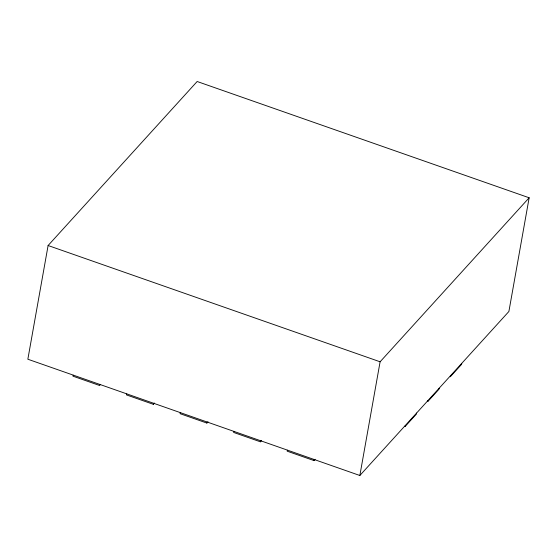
<?xml version="1.0" encoding="UTF-8"?>
<svg xmlns="http://www.w3.org/2000/svg" width="557" height="557" viewBox="0 0 557 557"><rect width="100%" height="100%" fill="white"/><g stroke="black" fill="none" stroke-linecap="round" stroke-linejoin="round"><path stroke-width="0.84" d="M48.104 245.519L27.85 359.223L359.85 475.497L508.896 311.481L529.15 197.777L197.15 81.503L48.104 245.519L380.104 361.792L529.15 197.777M73.176 375.188L72.995 376.184L99.773 385.562L99.947 384.567M126.724 393.938L126.543 394.941L153.321 404.312L154.484 403.038M153.321 404.312L153.495 403.317M180.273 412.695L180.092 413.691L206.87 423.069L208.033 421.788M206.87 423.069L207.044 422.067M233.822 431.445L233.641 432.441L260.418 441.819L261.581 440.545M260.418 441.819L260.599 440.824M287.37 450.202L287.196 451.198L313.967 460.576L315.13 459.295M313.967 460.576L314.148 459.574M359.85 475.497L380.104 361.792M405.294 425.492L405.12 426.488L416.406 414.06L416.587 413.064M427.873 400.636L427.699 401.639L438.993 389.211L439.167 388.215M450.46 375.787L450.279 376.783L461.572 364.362L461.753 363.359"/></g></svg>
